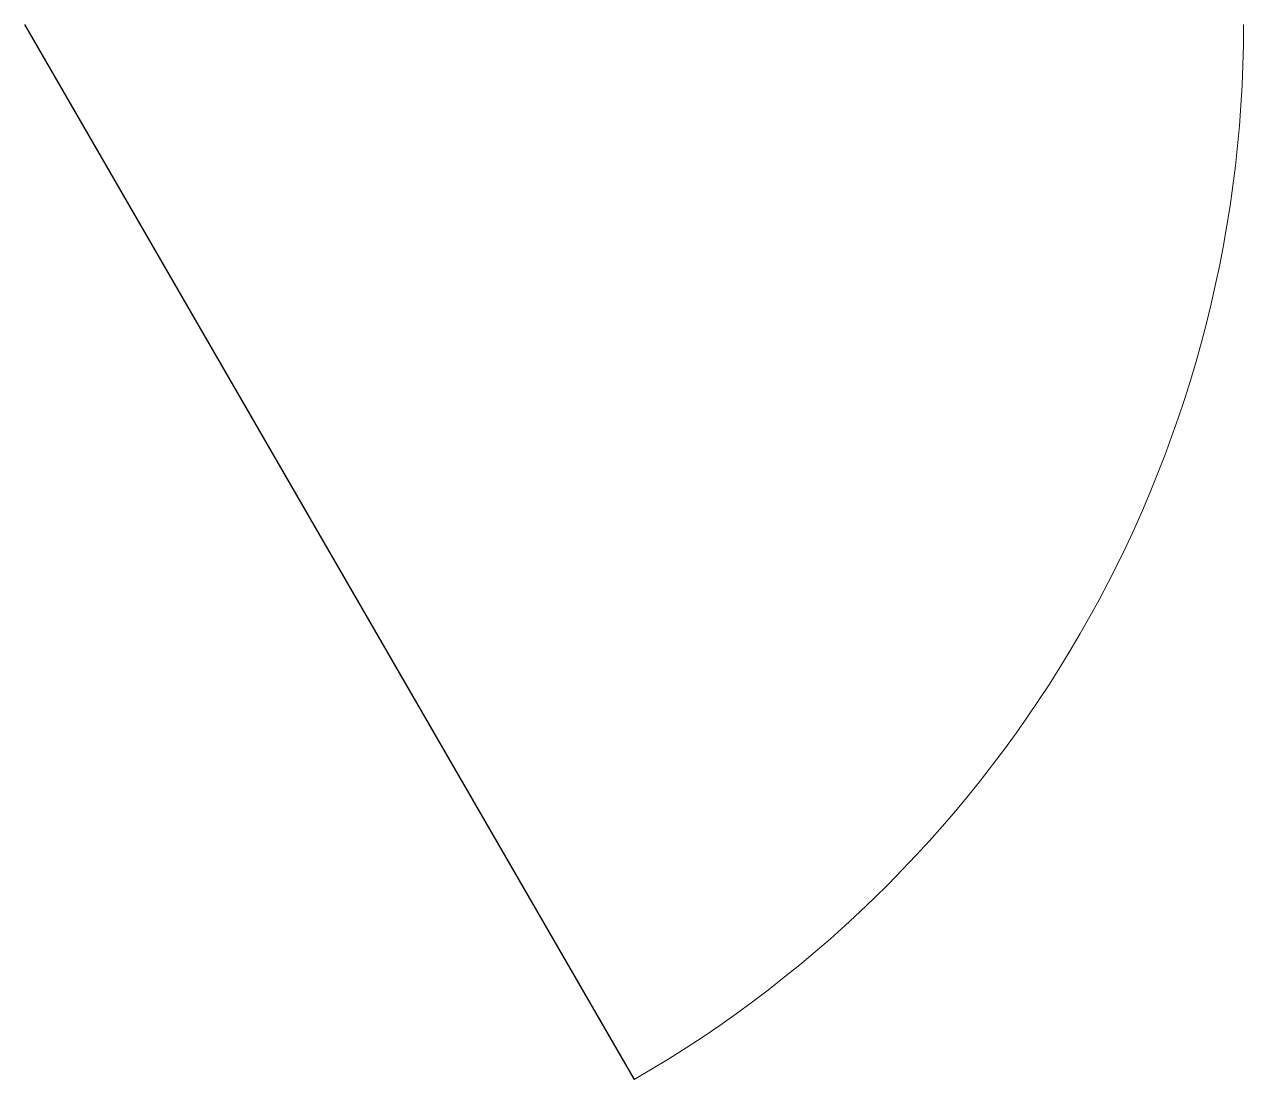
# Model space of a CAD drawing. Header units: millimetres. Extents: x 0 to 1800, y 0 to 1559.
import ezdxf

# ---------------------------------------------------------------- set-up
doc = ezdxf.new("R2010")
doc.units = ezdxf.units.MM
doc.layers.add('Furniture_家具立面', color=255, linetype='Continuous')

# ---------------------------------------------------------------- blocks, each defined once
blk = doc.blocks.new('单扇平面门02（半开）')
at = {"color": 4}
blk.add_line((0, 1558.8), (900, 0), dxfattribs=at)
at = {"color": 4, "lineweight": 13}
blk.add_arc((0, 1558.8), 1800, 300, 0, dxfattribs=at)

msp = doc.modelspace()

# ---------------------------------------------------------------- block references
at = {"layer": 'Furniture_家具立面'}
msp.add_blockref('单扇平面门02（半开）', (0, 0), dxfattribs=at)

doc.saveas('drawing.dxf')
